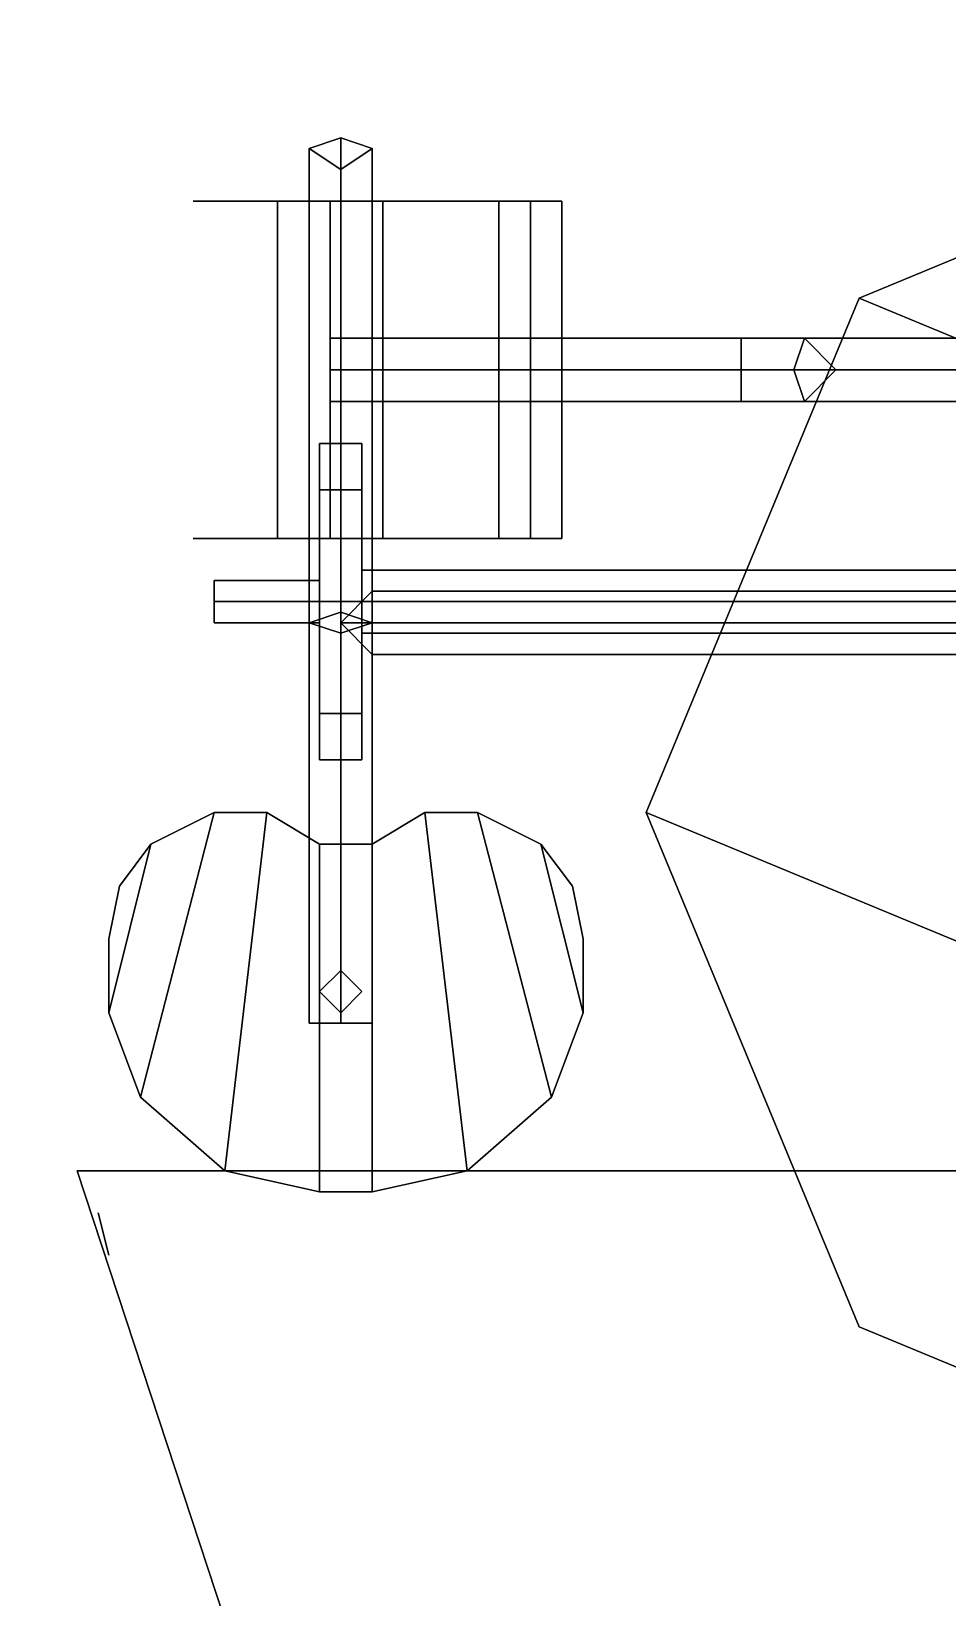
# Model space of a CAD drawing. Header units: millimetres. Extents: x -4 to 4, y -24.4 to 42.3.
# Drawn here: x -1.274 to -0.404, y -17.545 to -16.059 of the extents above; entities that cross this region are included whole.
import ezdxf

# ---------------------------------------------------------------- set-up
doc = ezdxf.new("R2010")
doc.units = ezdxf.units.MM
doc.layers.add('sleeve', color=5, linetype='Continuous')
doc.layers.add('turret', color=2, linetype='Continuous')

msp = doc.modelspace()

# ---------------------------------------------------------------- linework, layer by layer
for points in [[(-3.23, -14.21, 1.68), (-2.82, -17.95, 1.68), (2.82, -17.95, 1.68), (3.23, -14.21, 1.68)], [(0, -17.95, -1.04), (-2.82, -17.95, -0.71), (-3.23, -14.21, -1.44), (0, -14.21, -1.44)]]:
    msp.add_3dface(points)
at = {"layer": 'sleeve'}
for points in [[(-1.12, -16.22, 3.47), (-1.08, -16.22, 3.51), (-1.06, -16.22, 3.5), (-1.1, -16.22, 3.46)], [(-1.1, -16.22, 3.46), (-1.06, -16.22, 3.5), (-1.08, -16.22, 3.51), (-1.12, -16.22, 3.47)], [(-1.09, -16.22, 3.38), (-0.9, -16.22, 3.38), (-0.9, -16.22, 3.42), (-1.09, -16.22, 3.42)], [(-1.09, -16.22, 3.42), (-0.9, -16.22, 3.42), (-0.9, -16.22, 3.38), (-1.09, -16.22, 3.38)], [(-1.09, -16.22, 3.38), (-0.9, -16.22, 3.38), (-0.92, -16.22, 3.34), (-1.07, -16.22, 3.34)], [(-1.07, -16.22, 3.34), (-0.92, -16.22, 3.34), (-0.9, -16.22, 3.38), (-1.09, -16.22, 3.38)], [(-1.07, -16.22, 3.46), (-0.92, -16.22, 3.46), (-0.9, -16.22, 3.42), (-1.09, -16.22, 3.42)], [(-1.09, -16.22, 3.42), (-0.9, -16.22, 3.42), (-0.92, -16.22, 3.46), (-1.07, -16.22, 3.46)], [(-1.06, -16.22, 3.5), (-1.02, -16.22, 3.52), (-1.03, -16.22, 3.54), (-1.08, -16.22, 3.51)], [(-1.08, -16.22, 3.51), (-1.03, -16.22, 3.54), (-1.02, -16.22, 3.52), (-1.06, -16.22, 3.5)], [(-1.02, -16.22, 3.49), (-0.97, -16.22, 3.49), (-0.92, -16.22, 3.46), (-1.07, -16.22, 3.46)], [(-1.07, -16.22, 3.46), (-0.92, -16.22, 3.46), (-0.97, -16.22, 3.49), (-1.02, -16.22, 3.49)], [(-1.07, -16.22, 3.34), (-0.92, -16.22, 3.34), (-0.97, -16.22, 3.31), (-1.02, -16.22, 3.31)], [(-1.02, -16.22, 3.31), (-0.97, -16.22, 3.31), (-0.92, -16.22, 3.34), (-1.07, -16.22, 3.34)], [(-1.04, -16.22, 3.28), (-0.99, -16.22, 3.25), (-0.99, -16.54, 3.25), (-1.04, -16.54, 3.28)], [(-0.99, -16.22, 3.31), (-1.04, -16.22, 3.28), (-1.04, -16.54, 3.28), (-0.99, -16.54, 3.31)], [(-0.94, -16.22, 3.28), (-0.99, -16.22, 3.25), (-1.04, -16.22, 3.28), (-0.99, -16.22, 3.31)], [(-1.03, -16.22, 3.54), (-0.95, -16.22, 3.54), (-0.97, -16.22, 3.52), (-1.02, -16.22, 3.52)], [(-1.02, -16.22, 3.52), (-0.97, -16.22, 3.52), (-0.95, -16.22, 3.54), (-1.03, -16.22, 3.54)], [(-0.99, -16.22, 3.25), (-0.94, -16.22, 3.28), (-0.94, -16.54, 3.28), (-0.99, -16.54, 3.25)], [(-0.94, -16.22, 3.28), (-0.99, -16.22, 3.31), (-0.99, -16.54, 3.31), (-0.94, -16.54, 3.28)], [(-0.97, -16.22, 3.52), (-0.91, -16.22, 3.49), (-0.89, -16.22, 3.5), (-0.95, -16.22, 3.54)], [(-0.95, -16.22, 3.54), (-0.89, -16.22, 3.5), (-0.91, -16.22, 3.49), (-0.97, -16.22, 3.52)], [(-0.89, -16.22, 3.5), (-0.79, -16.22, 3.33), (-0.81, -16.22, 3.32), (-0.91, -16.22, 3.49)], [(-0.91, -16.22, 3.49), (-0.81, -16.22, 3.32), (-0.79, -16.22, 3.33), (-0.89, -16.22, 3.5)], [(-0.83, -16.22, 3.33), (-0.8, -16.22, 3.3), (-0.8, -16.54, 3.3), (-0.83, -16.54, 3.33)], [(-0.8, -16.22, 3.36), (-0.83, -16.22, 3.33), (-0.83, -16.54, 3.33), (-0.8, -16.54, 3.36)], [(-0.77, -16.22, 3.33), (-0.8, -16.22, 3.3), (-0.83, -16.22, 3.33), (-0.8, -16.22, 3.36)], [(-0.8, -16.22, 3.3), (-0.77, -16.22, 3.33), (-0.77, -16.54, 3.33), (-0.8, -16.54, 3.3)], [(-0.77, -16.22, 3.33), (-0.8, -16.22, 3.36), (-0.8, -16.54, 3.36), (-0.77, -16.54, 3.33)], [(-0.99, -16.35, 3.28), (-0.99, -16.38, 3.31), (-0.6, -16.38, 3.31), (-0.6, -16.35, 3.28)], [(-0.99, -16.38, 3.25), (-0.99, -16.35, 3.28), (-0.6, -16.35, 3.28), (-0.6, -16.38, 3.25)], [(-0.6, -16.38, 3.25), (-0.6, -16.35, 3.28), (-0.54, -16.35, 3.3), (-0.51, -16.38, 3.29)], [(-0.6, -16.35, 3.28), (-0.6, -16.38, 3.31), (-0.55, -16.38, 3.32), (-0.54, -16.35, 3.3)], [(-0.54, -16.35, 3.3), (-0.55, -16.38, 3.32), (-0.38, -16.38, 3.49), (-0.36, -16.35, 3.47)], [(-0.51, -16.38, 3.29), (-0.54, -16.35, 3.3), (-0.36, -16.35, 3.47), (-0.35, -16.38, 3.44)], [(-0.99, -16.41, 3.28), (-0.99, -16.38, 3.25), (-0.6, -16.38, 3.25), (-0.6, -16.41, 3.28)], [(-0.99, -16.38, 3.31), (-0.99, -16.41, 3.28), (-0.6, -16.41, 3.28), (-0.6, -16.38, 3.31)], [(-0.6, -16.41, 3.28), (-0.6, -16.38, 3.25), (-0.51, -16.38, 3.29), (-0.54, -16.41, 3.3)], [(-0.6, -16.38, 3.31), (-0.6, -16.41, 3.28), (-0.54, -16.41, 3.3), (-0.55, -16.38, 3.32)], [(-0.55, -16.38, 3.32), (-0.54, -16.41, 3.3), (-0.36, -16.41, 3.47), (-0.38, -16.38, 3.49)], [(-0.54, -16.41, 3.3), (-0.51, -16.38, 3.29), (-0.35, -16.38, 3.44), (-0.36, -16.41, 3.47)], [(-1.1, -16.54, 3.46), (-1.06, -16.54, 3.5), (-1.08, -16.54, 3.51), (-1.12, -16.54, 3.47)], [(-1.12, -16.54, 3.47), (-1.08, -16.54, 3.51), (-1.06, -16.54, 3.5), (-1.1, -16.54, 3.46)], [(-1.08, -16.54, 3.51), (-1.03, -16.54, 3.54), (-1.02, -16.54, 3.52), (-1.06, -16.54, 3.5)], [(-1.06, -16.54, 3.5), (-1.02, -16.54, 3.52), (-1.03, -16.54, 3.54), (-1.08, -16.54, 3.51)], [(-0.99, -16.54, 3.31), (-1.04, -16.54, 3.28), (-0.99, -16.54, 3.25), (-0.94, -16.54, 3.28)], [(-1.02, -16.54, 3.52), (-0.97, -16.54, 3.52), (-0.95, -16.54, 3.54), (-1.03, -16.54, 3.54)], [(-1.03, -16.54, 3.54), (-0.95, -16.54, 3.54), (-0.97, -16.54, 3.52), (-1.02, -16.54, 3.52)], [(-0.95, -16.54, 3.54), (-0.89, -16.54, 3.5), (-0.91, -16.54, 3.49), (-0.97, -16.54, 3.52)], [(-0.97, -16.54, 3.52), (-0.91, -16.54, 3.49), (-0.89, -16.54, 3.5), (-0.95, -16.54, 3.54)], [(-0.91, -16.54, 3.49), (-0.81, -16.54, 3.32), (-0.79, -16.54, 3.33), (-0.89, -16.54, 3.5)], [(-0.89, -16.54, 3.5), (-0.79, -16.54, 3.33), (-0.81, -16.54, 3.32), (-0.91, -16.54, 3.49)], [(-0.8, -16.54, 3.36), (-0.83, -16.54, 3.33), (-0.8, -16.54, 3.3), (-0.77, -16.54, 3.33)]]:
    msp.add_3dface(points, dxfattribs=at)
at = {"layer": 'turret'}
for points in [[(0.4879, -16.3121, 1.95), (0, -16.11, 1.95), (-0.4879, -16.3121, 1.95), (0.69, -16.8, 1.95)], [(0, -16.11, 1.68), (-0.4879, -16.3121, 1.68), (-0.4879, -16.3121, 1.95), (0, -16.11, 1.95)], [(-1.01, -16.62, 2.59), (-0.98, -16.61, 2.62), (-0.98, -16.16, 2.39), (-1.01, -16.17, 2.36)], [(-0.98, -16.16, 2.39), (-0.95, -16.17, 2.36), (-0.98, -16.19, 2.33), (-1.01, -16.17, 2.36)], [(-0.98, -16.61, 2.62), (-0.95, -16.62, 2.59), (-0.95, -16.17, 2.36), (-0.98, -16.16, 2.39)], [(-0.98, -16.63, 2.56), (-1.01, -16.62, 2.59), (-1.01, -16.17, 2.36), (-0.98, -16.19, 2.33)], [(-0.95, -16.62, 2.59), (-0.98, -16.63, 2.56), (-0.98, -16.19, 2.33), (-0.95, -16.17, 2.36)], [(-0.4879, -16.3121, 1.68), (-0.69, -16.8, 1.68), (-0.69, -16.8, 1.95), (-0.4879, -16.3121, 1.95)], [(0.69, -16.8, 1.95), (-0.4879, -16.3121, 1.95), (-0.69, -16.8, 1.95), (0.4879, -17.2879, 1.95)], [(-1, -16.45, 3.03), (-1, -16.7061, 2.9239), (-1, -16.75, 3.03), (-1, -16.4939, 3.1361)], [(-1, -16.4939, 2.9239), (-1, -16.6, 2.88), (-1, -16.7061, 2.9239), (-1, -16.45, 3.03)], [(-0.96, -16.4939, 3.1361), (-0.96, -16.45, 3.03), (-1, -16.45, 3.03), (-1, -16.4939, 3.1361)], [(-0.96, -16.45, 3.03), (-0.96, -16.4939, 2.9239), (-1, -16.4939, 2.9239), (-1, -16.45, 3.03)], [(-0.96, -16.4939, 3.1361), (-0.96, -16.75, 3.03), (-0.96, -16.7061, 2.9239), (-0.96, -16.45, 3.03)], [(-0.96, -16.45, 3.03), (-0.96, -16.7061, 2.9239), (-0.96, -16.6, 2.88), (-0.96, -16.4939, 2.9239)], [(-1, -16.4939, 3.1361), (-1, -16.75, 3.03), (-1, -16.7061, 3.1361), (-1, -16.6, 3.18)], [(-0.96, -16.6, 3.18), (-0.96, -16.4939, 3.1361), (-1, -16.4939, 3.1361), (-1, -16.6, 3.18)], [(-0.96, -16.4939, 2.9239), (-0.96, -16.6, 2.88), (-1, -16.6, 2.88), (-1, -16.4939, 2.9239)], [(-0.96, -16.6, 3.18), (-0.96, -16.7061, 3.1361), (-0.96, -16.75, 3.03), (-0.96, -16.4939, 3.1361)], [(-0.32, -16.6, 3.06), (-0.32, -16.57, 3.03), (-0.96, -16.57, 3.03), (-0.96, -16.6, 3.06)], [(-0.32, -16.57, 3.03), (-0.32, -16.6, 3), (-0.96, -16.6, 3), (-0.96, -16.57, 3.03)], [(-1.1, -16.58, 2.92), (-1.1, -16.6, 2.9), (-1.1, -16.62, 2.92), (-1.1, -16.6, 2.94)], [(-1, -16.6, 2.94), (-1, -16.58, 2.92), (-1.1, -16.58, 2.92), (-1.1, -16.6, 2.94)], [(-1, -16.58, 2.92), (-1, -16.6, 2.9), (-1.1, -16.6, 2.9), (-1.1, -16.58, 2.92)], [(-0.95, -16.59, 2.59), (-0.98, -16.62, 2.62), (0.98, -16.62, 2.62), (0.95, -16.59, 2.59)], [(-0.98, -16.62, 2.56), (-0.95, -16.59, 2.59), (0.95, -16.59, 2.59), (0.98, -16.62, 2.56)], [(-1, -16.62, 2.92), (-1, -16.6, 2.94), (-1.1, -16.6, 2.94), (-1.1, -16.62, 2.92)], [(-1, -16.6, 2.9), (-1, -16.62, 2.92), (-1.1, -16.62, 2.92), (-1.1, -16.6, 2.9)], [(-1.01, -17, 2.59), (-0.98, -17, 2.62), (-0.98, -16.61, 2.62), (-1.01, -16.62, 2.59)], [(-0.96, -16.7061, 3.1361), (-0.96, -16.6, 3.18), (-1, -16.6, 3.18), (-1, -16.7061, 3.1361)], [(-0.96, -16.6, 2.88), (-0.96, -16.7061, 2.9239), (-1, -16.7061, 2.9239), (-1, -16.6, 2.88)], [(-0.98, -17, 2.62), (-0.95, -17, 2.59), (-0.95, -16.62, 2.59), (-0.98, -16.61, 2.62)], [(-0.32, -16.63, 3.03), (-0.32, -16.6, 3.06), (-0.96, -16.6, 3.06), (-0.96, -16.63, 3.03)], [(-0.32, -16.6, 3), (-0.32, -16.63, 3.03), (-0.96, -16.63, 3.03), (-0.96, -16.6, 3)], [(-0.98, -17, 2.56), (-1.01, -17, 2.59), (-1.01, -16.62, 2.59), (-0.98, -16.63, 2.56)], [(-0.98, -16.62, 2.62), (-0.95, -16.65, 2.59), (0.95, -16.65, 2.59), (0.98, -16.62, 2.62)], [(-0.95, -16.65, 2.59), (-0.98, -16.62, 2.56), (0.98, -16.62, 2.56), (0.95, -16.65, 2.59)], [(-0.95, -17, 2.59), (-0.98, -17, 2.56), (-0.98, -16.63, 2.56), (-0.95, -16.62, 2.59)], [(-0.96, -16.75, 3.03), (-0.96, -16.7061, 3.1361), (-1, -16.7061, 3.1361), (-1, -16.75, 3.03)], [(-0.96, -16.7061, 2.9239), (-0.96, -16.75, 3.03), (-1, -16.75, 3.03), (-1, -16.7061, 2.9239)], [(-1.2, -16.99, 2.72), (-1.16, -16.83, 2.72), (-1.1, -16.8, 2.72), (-1.17, -17.07, 2.72)], [(-1.17, -17.07, 2.72), (-1.1, -16.8, 2.72), (-1.16, -16.83, 2.72), (-1.2, -16.99, 2.72)], [(-1.09, -17.14, 2.72), (-1.05, -16.8, 2.72), (-1.1, -16.8, 2.72), (-1.17, -17.07, 2.72)], [(-1.17, -17.07, 2.72), (-1.1, -16.8, 2.72), (-1.05, -16.8, 2.72), (-1.09, -17.14, 2.72)], [(-1.09, -17.14, 2.72), (-1.05, -16.8, 2.72), (-1, -16.83, 2.72), (-1, -17.16, 2.72)], [(-1, -17.16, 2.72), (-1, -16.83, 2.72), (-1.05, -16.8, 2.72), (-1.09, -17.14, 2.72)], [(-0.95, -17.16, 2.72), (-0.95, -16.83, 2.72), (-0.9, -16.8, 2.72), (-0.86, -17.14, 2.72)], [(-0.86, -17.14, 2.72), (-0.9, -16.8, 2.72), (-0.95, -16.83, 2.72), (-0.95, -17.16, 2.72)], [(-0.78, -17.07, 2.72), (-0.85, -16.8, 2.72), (-0.9, -16.8, 2.72), (-0.86, -17.14, 2.72)], [(-0.86, -17.14, 2.72), (-0.9, -16.8, 2.72), (-0.85, -16.8, 2.72), (-0.78, -17.07, 2.72)], [(-0.75, -16.99, 2.72), (-0.79, -16.83, 2.72), (-0.85, -16.8, 2.72), (-0.78, -17.07, 2.72)], [(-0.78, -17.07, 2.72), (-0.85, -16.8, 2.72), (-0.79, -16.83, 2.72), (-0.75, -16.99, 2.72)], [(-0.69, -16.8, 1.68), (-0.4879, -17.2879, 1.68), (-0.4879, -17.2879, 1.95), (-0.69, -16.8, 1.95)], [(0.4879, -17.2879, 1.95), (-0.69, -16.8, 1.95), (-0.4879, -17.2879, 1.95), (0, -17.49, 1.95)], [(-1.2, -16.99, 2.72), (-1.16, -16.83, 2.72), (-1.19, -16.87, 2.72), (-1.2, -16.92, 2.72)], [(-1.2, -16.92, 2.72), (-1.19, -16.87, 2.72), (-1.16, -16.83, 2.72), (-1.2, -16.99, 2.72)], [(-0.95, -17.16, 2.72), (-0.95, -16.83, 2.72), (-1, -16.83, 2.72), (-1, -17.16, 2.72)], [(-1, -17.16, 2.72), (-1, -16.83, 2.72), (-0.95, -16.83, 2.72), (-0.95, -17.16, 2.72)], [(-0.75, -16.99, 2.72), (-0.79, -16.83, 2.72), (-0.76, -16.87, 2.72), (-0.75, -16.92, 2.72)], [(-0.75, -16.92, 2.72), (-0.76, -16.87, 2.72), (-0.79, -16.83, 2.72), (-0.75, -16.99, 2.72)], [(-1, -16.97, 2.46), (-0.98, -16.95, 2.46), (-0.96, -16.97, 2.46), (-0.98, -16.99, 2.46)], [(-0.98, -16.95, 2.46), (-1, -16.97, 2.46), (-1, -16.97, 2.72), (-0.98, -16.95, 2.72)], [(-0.96, -16.97, 2.46), (-0.98, -16.95, 2.46), (-0.98, -16.95, 2.72), (-0.96, -16.97, 2.72)], [(-1, -16.97, 2.46), (-0.98, -16.99, 2.46), (-0.98, -16.99, 2.72), (-1, -16.97, 2.72)], [(-0.98, -16.99, 2.46), (-0.96, -16.97, 2.46), (-0.96, -16.97, 2.72), (-0.98, -16.99, 2.72)], [(-1.01, -17, 2.59), (-0.98, -17, 2.56), (-0.95, -17, 2.59), (-0.98, -17, 2.62)], [(-0.99, -17.87, 2.33), (-1.23, -17.14, 2.33), (-0.32, -17.14, 2.33), (-0.35, -18.22, 2.33)], [(-0.35, -18.22, 2.33), (-0.32, -17.14, 2.33), (-1.23, -17.14, 2.33), (-0.99, -17.87, 2.33)], [(-0.99, -17.87, 2.33), (-1.23, -17.14, 2.33), (-1.23, -17.14, 2.46), (-0.99, -17.87, 2.46)], [(-0.99, -17.87, 2.46), (-1.23, -17.14, 2.46), (-1.23, -17.14, 2.33), (-0.99, -17.87, 2.33)], [(-0.99, -17.87, 3.38), (-1.23, -17.14, 3.38), (-1.23, -17.14, 3.34), (-0.99, -17.87, 3.34)], [(-0.99, -17.87, 3.34), (-1.23, -17.14, 3.34), (-1.23, -17.14, 3.38), (-0.99, -17.87, 3.38)], [(-1.2, -17.22, 2.33), (-1.21, -17.18, 2.33), (-1.21, -17.18, 3.34), (-1.2, -17.22, 3.34)], [(-1.2, -17.22, 3.34), (-1.21, -17.18, 3.34), (-1.21, -17.18, 2.33), (-1.2, -17.22, 2.33)], [(-0.4879, -17.2879, 1.68), (0, -17.49, 1.68), (0, -17.49, 1.95), (-0.4879, -17.2879, 1.95)]]:
    msp.add_3dface(points, dxfattribs=at)

doc.saveas('drawing.dxf')
